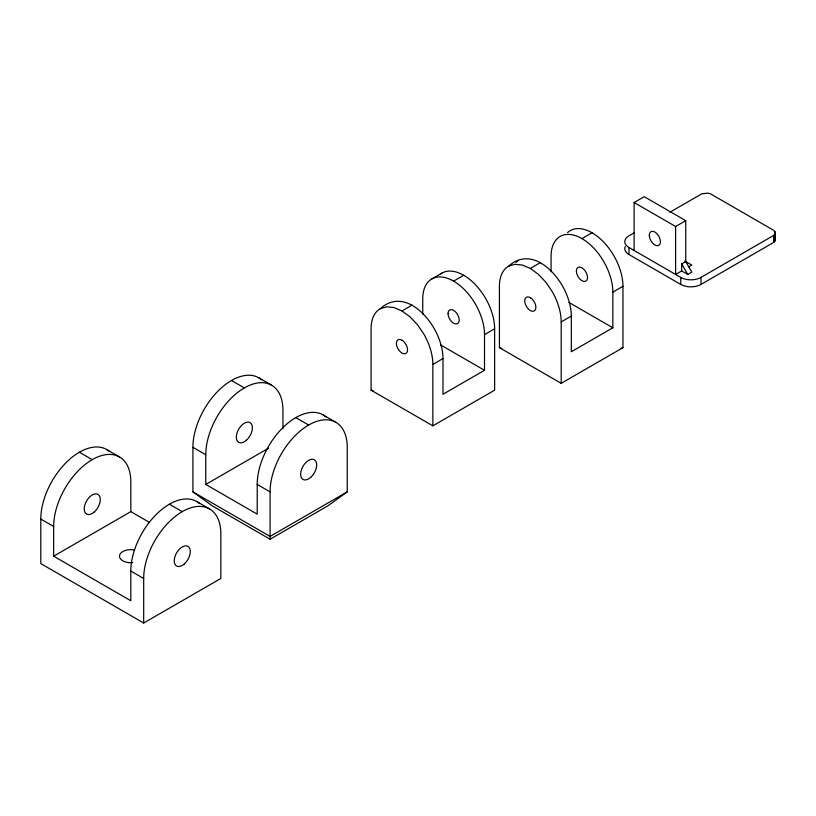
<?xml version="1.0" encoding="UTF-8"?>
<svg xmlns="http://www.w3.org/2000/svg" width="816" height="816" viewBox="0 0 816 816"><rect width="100%" height="100%" fill="white"/><g stroke="black" fill="none" stroke-linecap="round" stroke-linejoin="round"><path stroke-width="1.22" d="M625.27 246.544A14.321 8.272 0 0 0 628.983 254.531L680.748 284.427A14.321 8.272 0 0 0 700.995 284.427L773.721 242.393L775.139 240.414L774.659 238.292M634.491 232.642L628.983 235.824A14.321 8.272 0 0 0 628.983 247.523L680.748 277.409A14.321 8.272 0 0 0 700.995 277.409L773.721 235.375L774.955 233.927L774.955 231.785L773.721 230.336L710.501 193.841L708.002 193.127L701.78 193.841L669.793 212.293M295.8 417.619L308.662 425.044A54.56 31.508 -60 0 1 347.239 447.321L347.239 491.864L327.797 505.9L270.076 539.223L212.354 505.9L192.913 491.864L192.913 447.321A54.56 31.508 -60 0 1 218.749 390.344A54.56 31.508 -60 0 1 261.661 379.848M440.079 274.37A43.676 25.214 60 0 1 474.3 283.54A43.676 25.214 60 0 1 494.618 328.787L494.639 390.17L432.857 425.84L371.086 390.17L371.086 328.777A43.676 25.214 60 0 1 380.134 308.785C400.544 290.363 423.127 309.427 433.939 328.154A43.676 25.214 60 0 1 442.986 358.601L442.986 394.261L484.51 370.291L484.51 334.621A43.676 25.214 60 0 0 453.625 281.132L463.733 275.288M431.776 278.97L441.895 273.125M380.134 308.785L386.529 306.806L393.985 307.55L401.972 310.947L412.1 305.102M567.569 232.58A43.676 25.214 60 0 1 601.994 240.404A43.676 25.214 60 0 1 622.955 286.273L622.965 347.657L561.194 383.326L499.423 347.657L499.423 286.273A43.676 25.214 60 0 1 508.47 266.271C528.88 247.85 551.463 266.914 562.275 285.641A43.676 25.214 60 0 1 571.322 316.088L571.322 351.747L612.836 327.777L612.836 292.118A43.676 25.214 60 0 0 581.951 238.619L592.069 232.774M634.103 202.531L644.232 196.687L685.746 220.657L685.746 261.589L691.825 272.105L687.776 274.451L681.697 270.943L675.617 274.451L675.617 226.501L634.103 202.531L634.103 250.481M508.47 266.271L514.865 264.302L522.311 265.037L530.308 268.433L540.437 262.589M79.387 452.227L92.249 459.653A54.56 31.508 -60 0 0 53.662 526.483L53.662 556.186L130.825 511.632L149.563 522.454M231.489 380.491L244.351 387.916A54.56 31.508 -60 0 0 205.775 454.747L205.775 484.439L268.607 448.168M432.857 425.84L432.857 364.446L442.986 358.601M484.51 334.621L494.618 328.787M675.617 226.501L685.746 220.657M561.194 383.326L561.194 321.932L571.322 316.088M612.836 292.118L622.955 286.273M681.697 270.943L681.697 263.925L685.746 261.589M688.786 266.852L691.825 265.098L684.736 260.998M347.239 491.864L270.076 536.418L192.913 491.864M109.548 451.585A54.56 31.508 -60 0 0 66.637 462.091A54.56 31.508 -60 0 0 40.8 519.058L40.8 563.611L143.687 623.016L220.85 578.462L220.85 533.909A54.56 31.508 -60 0 0 182.274 511.632L169.412 504.206M620.588 348.483L622.965 347.657M499.423 347.657L501.799 348.483M371.086 390.17L373.473 390.997M568.885 302.399L612.836 327.777M440.558 344.913L484.51 370.291M258.774 377.788L271.636 385.213M323.085 414.916L335.937 422.341M192.913 447.321L205.775 454.747M325.961 416.976A54.56 31.508 -60 0 0 283.05 427.472A54.56 31.508 -60 0 0 257.213 484.439L270.076 491.864L270.076 539.223M205.775 484.439L257.213 514.141L257.213 484.439M106.661 449.534L119.524 456.95M196.697 501.503L209.549 508.929M40.8 519.058L53.662 526.483M199.573 503.564A54.56 31.508 -60 0 0 156.662 514.07A54.56 31.508 -60 0 0 130.825 571.037L143.687 578.462L143.687 623.016M53.662 556.186L130.825 600.739L130.825 571.037M530.308 268.433L538.305 274.268L545.751 282.132L552.146 291.496A43.676 25.214 60 0 1 561.194 321.932M401.972 310.947L409.969 316.781L417.415 324.646L423.81 333.999A43.676 25.214 60 0 1 432.857 364.446M681.697 263.925L687.776 274.451M775.139 232.315L775.139 240.414M774.955 231.785L774.955 240.944M774.659 234.437L774.659 241.454M774.241 234.926L774.241 241.934M773.721 235.375L773.721 242.393M700.995 277.409L700.995 284.427M680.748 277.409L680.748 284.427M628.983 247.523L628.983 254.531M551.065 271.738L551.065 256.448A43.676 25.214 60 0 1 581.951 238.619M422.739 314.242L422.739 298.962A43.676 25.214 60 0 1 453.625 281.132M282.938 428.757L282.938 410.193A54.56 31.508 -60 0 0 244.351 387.916M130.825 511.632L130.825 481.93A54.56 31.508 -60 0 0 92.249 459.653M515.926 262.395A43.676 25.214 60 0 1 518.588 260.426M270.076 491.864A54.56 31.508 -60 0 1 308.662 425.044M143.687 578.462A54.56 31.508 -60 0 1 182.274 511.632M132.804 562.642A11.353 6.548 0 0 1 119.493 555.9A11.353 6.548 0 0 1 133.763 549.862M530.543 297.809L529.094 297.126A7.874 4.549 60 0 0 524.759 301.461A7.874 4.549 60 0 0 530.063 310.386L531.512 311.08A7.874 4.549 60 0 0 535.857 306.745A7.874 4.549 60 0 0 530.543 297.809M402.217 340.323L400.768 339.64A7.874 4.549 60 0 0 396.423 343.975A7.874 4.549 60 0 0 401.737 352.9L403.186 353.583A7.874 4.549 60 0 0 407.521 349.248A7.874 4.549 60 0 0 402.217 340.323M649.291 235.273A7.874 4.549 60 0 0 657.645 245.667A7.874 4.549 60 0 0 657.645 234.529A7.874 4.549 60 0 0 649.291 235.273M576.382 271.065A7.874 4.549 60 0 0 584.735 281.459A7.874 4.549 60 0 0 584.735 270.32A7.874 4.549 60 0 0 576.382 271.065M448.055 313.579A7.874 4.549 60 0 0 456.409 323.972A7.874 4.549 60 0 0 456.409 312.834A7.874 4.549 60 0 0 448.055 313.579M310.733 477.34A11.353 6.548 -60 0 0 314.333 459.765A11.353 6.548 -60 0 0 300.91 471.668A11.353 6.548 -60 0 0 310.733 477.34M246.432 440.222A11.353 6.548 -60 0 0 250.033 422.637A11.353 6.548 -60 0 0 236.599 434.54A11.353 6.548 -60 0 0 246.432 440.222M184.345 563.938A11.353 6.548 -60 0 0 187.945 546.353A11.353 6.548 -60 0 0 174.522 558.266A11.353 6.548 -60 0 0 184.345 563.938M94.319 511.958A11.353 6.548 -60 0 0 97.92 494.384A11.353 6.548 -60 0 0 84.497 506.287A11.353 6.548 -60 0 0 94.319 511.958"/></g></svg>
